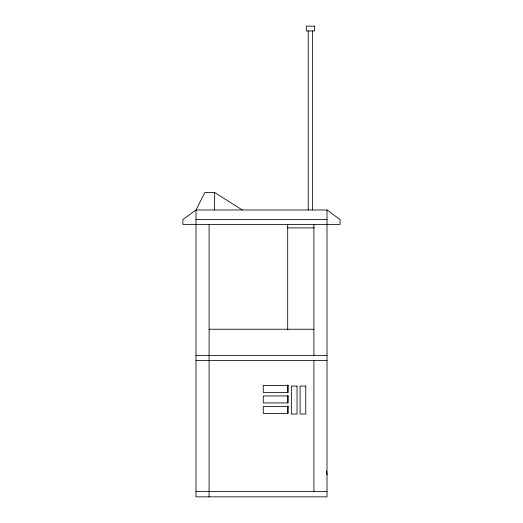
<?xml version="1.0" encoding="UTF-8"?>
<svg xmlns="http://www.w3.org/2000/svg" width="523" height="523" viewBox="0 0 523 523"><rect width="100%" height="100%" fill="white"/><g stroke="black" fill="none" stroke-linecap="round" stroke-linejoin="round"><path stroke-width="0.78" d="M242.293 209.978L214.626 192.51L204.859 192.51L196.001 209.978L182.906 219.582L182.906 224.387L340.094 224.387L340.094 219.582L326.999 209.978L196.001 209.978L196.001 496.85L326.999 496.85L326.999 209.978M196.001 219.582L326.999 219.582M287.696 227.878L314.166 227.878M209.102 329.235L313.898 329.235M196.001 355.379L326.999 355.379M196.001 360.615L326.999 360.615M196.001 491.613L326.999 491.613M326.594 470.87L326.999 474.897M313.898 224.387L313.898 355.379M313.898 360.615L313.898 491.613M312.604 30.955L312.604 209.978M308.237 30.955L308.237 209.978M287.696 224.387L287.696 330.02M287.696 384.823L287.696 392.721M287.696 395.578L287.696 402.9M287.696 405.861L287.696 413.765M214.626 192.51L214.626 209.978M209.102 224.387L209.102 496.85M314.519 26.15L306.321 26.15L306.321 30.955L314.519 30.955L314.519 26.15M288.147 385.477L263.259 385.477L263.259 392.459L288.147 392.459L288.147 385.477M297.038 386.066L291.363 386.066L291.363 414.007L297.038 414.007L297.038 386.066M305.772 386.066L300.091 386.066L300.091 414.007L305.772 414.007L305.772 386.066M288.147 395.957L263.259 395.957L263.259 402.939L288.147 402.939L288.147 395.957M288.147 406.436L263.259 406.436L263.259 413.418L288.147 413.418L288.147 406.436"/></g></svg>
